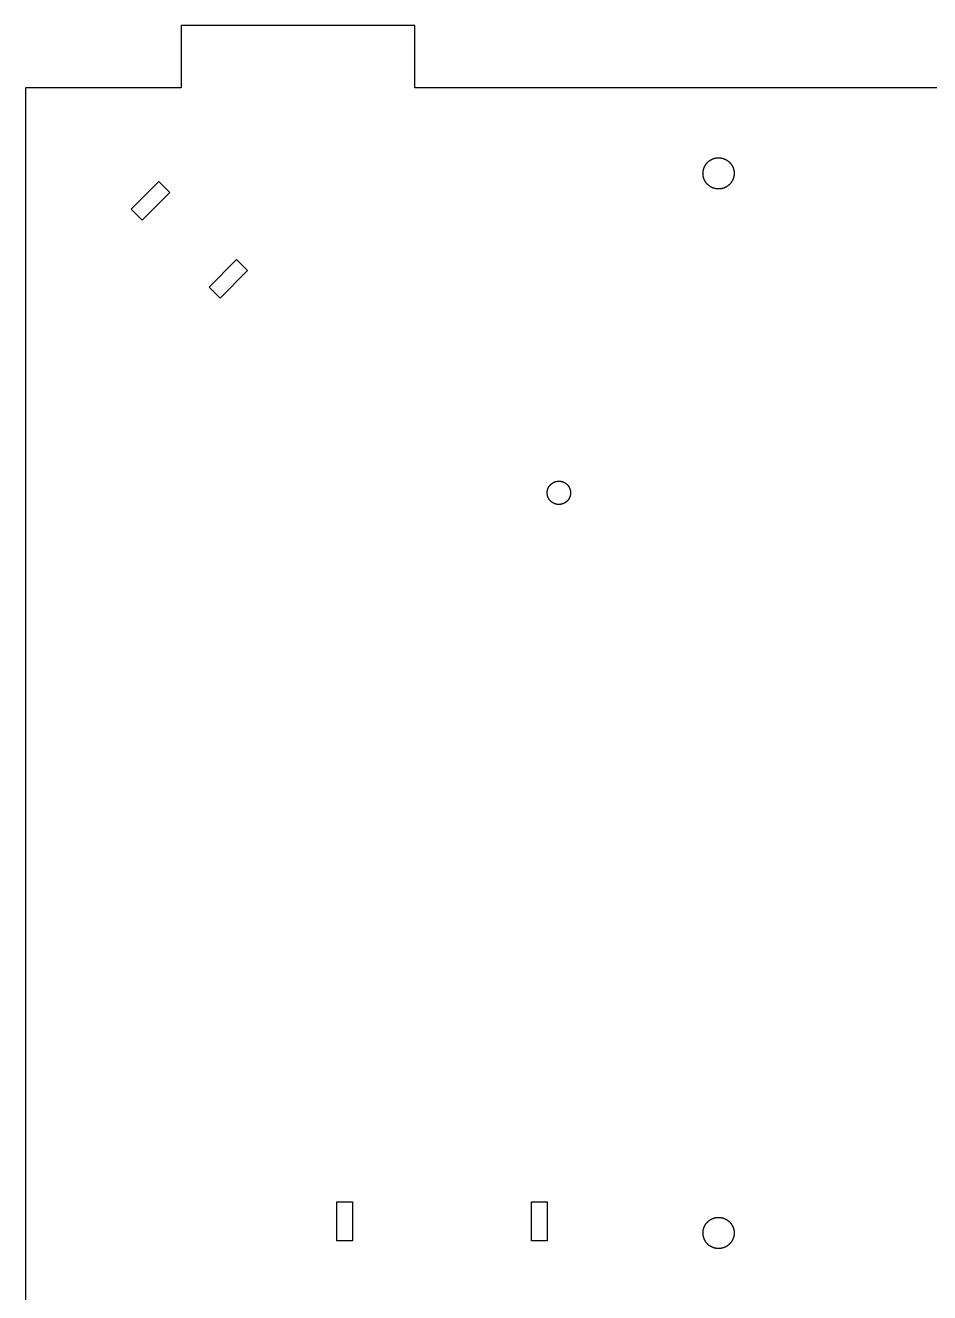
# Model space of a CAD drawing. Header units: metres. Extents: x 0 to 240, y -8 to 326.
# Drawn here: x 0 to 116.1, y 163.3 to 326 of the extents above; entities that cross this region are included whole.
import ezdxf

# ---------------------------------------------------------------- set-up
doc = ezdxf.new("R2010")
doc.units = ezdxf.units.M

msp = doc.modelspace()

# ---------------------------------------------------------------- linework, layer by layer
for p, q in [((50, 326), (20, 326)), ((20, 326), (20, 318)), ((50, 318), (50, 326)), ((20, 318), (0, 318)), ((0, 318), (0, 0)), ((190, 318), (50, 318)), ((87.0437, 307.416), (87.0513, 307.45)), ((87.0513, 307.45), (87.0594, 307.484)), ((87.0594, 307.484), (87.0681, 307.518)), ((87.0681, 307.518), (87.0775, 307.551)), ((87.0775, 307.551), (87.0874, 307.585)), ((87.0874, 307.585), (87.0979, 307.618)), ((87.0979, 307.618), (87.109, 307.651)), ((87.109, 307.651), (87.1206, 307.684)), ((87.1206, 307.684), (87.1328, 307.717)), ((87.1328, 307.717), (87.1456, 307.749)), ((87.1456, 307.749), (87.159, 307.781)), ((87.159, 307.781), (87.1729, 307.813)), ((87.1729, 307.813), (87.1874, 307.845)), ((87.1874, 307.845), (87.2024, 307.877)), ((87.2024, 307.877), (87.218, 307.908)), ((87.218, 307.908), (87.2341, 307.939)), ((87.2341, 307.939), (87.2508, 307.97)), ((87.2508, 307.97), (87.2679, 308)), ((87.2679, 308), (87.2857, 308.03)), ((87.2857, 308.03), (87.3039, 308.06)), ((87.3039, 308.06), (87.3227, 308.089)), ((87.3227, 308.089), (87.3419, 308.118)), ((87.3419, 308.118), (87.3617, 308.147)), ((87.3617, 308.147), (87.382, 308.176)), ((87.382, 308.176), (87.4027, 308.204)), ((87.4027, 308.204), (87.424, 308.231)), ((87.424, 308.231), (87.4457, 308.259)), ((87.4457, 308.259), (87.4679, 308.286)), ((87.4679, 308.286), (87.4906, 308.312)), ((87.4906, 308.312), (87.5137, 308.338)), ((87.5137, 308.338), (87.5373, 308.364)), ((87.5373, 308.364), (87.5613, 308.389)), ((87.5613, 308.389), (87.5858, 308.414)), ((87.5858, 308.414), (87.6107, 308.439)), ((87.6107, 308.439), (87.636, 308.463)), ((87.636, 308.463), (87.6617, 308.486)), ((87.6617, 308.486), (87.6879, 308.509)), ((87.6879, 308.509), (87.7144, 308.532)), ((87.7144, 308.532), (87.7413, 308.554)), ((87.7413, 308.554), (87.7687, 308.576)), ((87.7687, 308.576), (87.7964, 308.597)), ((87.7964, 308.597), (87.8244, 308.618)), ((87.8244, 308.618), (87.8528, 308.638)), ((87.8528, 308.638), (87.8816, 308.658)), ((87.8816, 308.658), (87.9107, 308.677)), ((87.9107, 308.677), (87.9402, 308.696)), ((87.9402, 308.696), (87.9699, 308.714)), ((87.9699, 308.714), (88, 308.732)), ((88, 308.732), (88.0304, 308.749)), ((88.0304, 308.749), (88.0611, 308.766)), ((88.0611, 308.766), (88.092, 308.782)), ((88.092, 308.782), (88.1233, 308.798)), ((88.1233, 308.798), (88.1548, 308.813)), ((88.1548, 308.813), (88.1865, 308.827)), ((88.1865, 308.827), (88.2185, 308.841)), ((88.2185, 308.841), (88.2508, 308.854)), ((88.2508, 308.854), (88.2833, 308.867)), ((88.2833, 308.867), (88.3159, 308.879)), ((88.3159, 308.879), (88.3489, 308.891)), ((88.3489, 308.891), (88.382, 308.902)), ((88.382, 308.902), (88.4153, 308.913)), ((88.4153, 308.913), (88.4487, 308.923)), ((88.4487, 308.923), (88.4824, 308.932)), ((88.4824, 308.932), (88.5162, 308.941)), ((88.5162, 308.941), (88.5501, 308.949)), ((88.5501, 308.949), (88.5842, 308.956)), ((88.5842, 308.956), (88.6184, 308.963)), ((88.6184, 308.963), (88.6527, 308.97)), ((88.6527, 308.97), (88.6871, 308.975)), ((88.6871, 308.975), (88.7216, 308.981)), ((88.7216, 308.981), (88.7563, 308.985)), ((88.7563, 308.985), (88.7909, 308.989)), ((88.7909, 308.989), (88.8257, 308.992)), ((88.8257, 308.992), (88.8605, 308.995)), ((88.8605, 308.995), (88.8953, 308.997)), ((88.8953, 308.997), (88.9302, 308.999)), ((88.9302, 308.999), (88.9651, 309)), ((88.9651, 309), (89, 309)), ((89, 309), (89.0349, 309)), ((89.0349, 309), (89.0698, 308.999)), ((89.0698, 308.999), (89.1047, 308.997)), ((89.1047, 308.997), (89.1395, 308.995)), ((89.1395, 308.995), (89.1743, 308.992)), ((89.1743, 308.992), (89.2091, 308.989)), ((89.2091, 308.989), (89.2437, 308.985)), ((89.2437, 308.985), (89.2783, 308.981)), ((89.2783, 308.981), (89.3129, 308.975)), ((89.3129, 308.975), (89.3473, 308.97)), ((89.3473, 308.97), (89.3816, 308.963)), ((89.3816, 308.963), (89.4158, 308.956)), ((89.4158, 308.956), (89.4499, 308.949)), ((89.4499, 308.949), (89.4838, 308.941)), ((89.4838, 308.941), (89.5176, 308.932)), ((89.5176, 308.932), (89.5513, 308.923)), ((89.5513, 308.923), (89.5847, 308.913)), ((89.5847, 308.913), (89.618, 308.902)), ((89.618, 308.902), (89.6511, 308.891)), ((89.6511, 308.891), (89.684, 308.879)), ((89.684, 308.879), (89.7167, 308.867)), ((89.7167, 308.867), (89.7492, 308.854)), ((89.7492, 308.854), (89.7815, 308.841)), ((89.7815, 308.841), (89.8135, 308.827)), ((89.8135, 308.827), (89.8452, 308.813)), ((89.8452, 308.813), (89.8767, 308.798)), ((89.8767, 308.798), (89.908, 308.782)), ((89.908, 308.782), (89.9389, 308.766)), ((89.9389, 308.766), (89.9696, 308.749)), ((89.9696, 308.749), (90, 308.732)), ((90, 308.732), (90.0301, 308.714)), ((90.0301, 308.714), (90.0598, 308.696)), ((90.0598, 308.696), (90.0893, 308.677)), ((90.0893, 308.677), (90.1184, 308.658)), ((90.1184, 308.658), (90.1472, 308.638)), ((90.1472, 308.638), (90.1756, 308.618)), ((90.1756, 308.618), (90.2036, 308.597)), ((90.2036, 308.597), (90.2313, 308.576)), ((90.2313, 308.576), (90.2586, 308.554)), ((90.2586, 308.554), (90.2856, 308.532)), ((90.2856, 308.532), (90.3121, 308.509)), ((90.3121, 308.509), (90.3383, 308.486)), ((90.3383, 308.486), (90.364, 308.463)), ((90.364, 308.463), (90.3893, 308.439)), ((90.3893, 308.439), (90.4142, 308.414)), ((90.4142, 308.414), (90.4387, 308.389)), ((90.4387, 308.389), (90.4627, 308.364)), ((90.4627, 308.364), (90.4863, 308.338)), ((90.4863, 308.338), (90.5094, 308.312)), ((90.5094, 308.312), (90.5321, 308.286)), ((90.5321, 308.286), (90.5543, 308.259)), ((90.5543, 308.259), (90.576, 308.231)), ((90.576, 308.231), (90.5973, 308.204)), ((90.5973, 308.204), (90.618, 308.176)), ((90.618, 308.176), (90.6383, 308.147)), ((90.6383, 308.147), (90.6581, 308.118)), ((90.6581, 308.118), (90.6773, 308.089)), ((90.6773, 308.089), (90.6961, 308.06)), ((90.6961, 308.06), (90.7143, 308.03)), ((90.7143, 308.03), (90.732, 308)), ((90.732, 308), (90.7492, 307.97)), ((90.7492, 307.97), (90.7659, 307.939)), ((90.7659, 307.939), (90.782, 307.908)), ((90.782, 307.908), (90.7976, 307.877)), ((90.7976, 307.877), (90.8126, 307.845)), ((90.8126, 307.845), (90.8271, 307.813)), ((90.8271, 307.813), (90.841, 307.781)), ((90.841, 307.781), (90.8544, 307.749)), ((90.8544, 307.749), (90.8672, 307.717)), ((90.8672, 307.717), (90.8794, 307.684)), ((90.8794, 307.684), (90.891, 307.651)), ((90.891, 307.651), (90.9021, 307.618)), ((90.9021, 307.618), (90.9126, 307.585)), ((90.9126, 307.585), (90.9225, 307.551)), ((90.9225, 307.551), (90.9319, 307.518)), ((90.9319, 307.518), (90.9406, 307.484)), ((90.9406, 307.484), (90.9487, 307.45)), ((90.9487, 307.45), (90.9563, 307.416)), ((13.5858, 302.414), (17.1213, 305.95)), ((17.1213, 305.95), (18.5355, 304.536)), ((87, 307), (87.0003, 307.035)), ((87.0003, 306.965), (87, 307)), ((87.0003, 307.035), (87.0012, 307.07)), ((87.0012, 306.93), (87.0003, 306.965)), ((87.0012, 307.07), (87.0027, 307.105)), ((87.0027, 306.895), (87.0012, 306.93)), ((87.0027, 307.105), (87.0049, 307.14)), ((87.0049, 306.86), (87.0027, 306.895)), ((87.0049, 307.14), (87.0076, 307.174)), ((87.0076, 306.826), (87.0049, 306.86)), ((87.0076, 307.174), (87.011, 307.209)), ((87.011, 306.791), (87.0076, 306.826)), ((87.011, 307.209), (87.0149, 307.244)), ((87.0149, 306.756), (87.011, 306.791)), ((87.0149, 307.244), (87.0195, 307.278)), ((87.0195, 306.722), (87.0149, 306.756)), ((87.0195, 307.278), (87.0246, 307.313)), ((87.0246, 306.687), (87.0195, 306.722)), ((87.0246, 307.313), (87.0304, 307.347)), ((87.0304, 306.653), (87.0246, 306.687)), ((87.0304, 307.347), (87.0367, 307.382)), ((87.0367, 306.618), (87.0304, 306.653)), ((87.0367, 307.382), (87.0437, 307.416)), ((87.0437, 306.584), (87.0367, 306.618)), ((87.0513, 306.55), (87.0437, 306.584)), ((87.0594, 306.516), (87.0513, 306.55)), ((87.0681, 306.482), (87.0594, 306.516)), ((87.0775, 306.449), (87.0681, 306.482)), ((87.0874, 306.415), (87.0775, 306.449)), ((87.0979, 306.382), (87.0874, 306.415)), ((87.109, 306.349), (87.0979, 306.382)), ((87.1206, 306.316), (87.109, 306.349)), ((87.1328, 306.283), (87.1206, 306.316)), ((87.1456, 306.251), (87.1328, 306.283)), ((87.159, 306.219), (87.1456, 306.251)), ((87.1729, 306.187), (87.159, 306.219)), ((87.1874, 306.155), (87.1729, 306.187)), ((87.2024, 306.123), (87.1874, 306.155)), ((87.218, 306.092), (87.2024, 306.123)), ((87.2341, 306.061), (87.218, 306.092)), ((87.2508, 306.03), (87.2341, 306.061)), ((87.2679, 306), (87.2508, 306.03)), ((87.2857, 305.97), (87.2679, 306)), ((87.3039, 305.94), (87.2857, 305.97)), ((87.3227, 305.911), (87.3039, 305.94)), ((87.3419, 305.882), (87.3227, 305.911)), ((87.3617, 305.853), (87.3419, 305.882)), ((87.382, 305.824), (87.3617, 305.853)), ((87.4027, 305.796), (87.382, 305.824)), ((90.618, 305.824), (90.5973, 305.796)), ((90.6383, 305.853), (90.618, 305.824)), ((90.6581, 305.882), (90.6383, 305.853)), ((90.6773, 305.911), (90.6581, 305.882)), ((90.6961, 305.94), (90.6773, 305.911)), ((90.7143, 305.97), (90.6961, 305.94)), ((90.732, 306), (90.7143, 305.97)), ((90.7492, 306.03), (90.732, 306)), ((90.7659, 306.061), (90.7492, 306.03)), ((90.782, 306.092), (90.7659, 306.061)), ((90.7976, 306.123), (90.782, 306.092)), ((90.8126, 306.155), (90.7976, 306.123)), ((90.8271, 306.187), (90.8126, 306.155)), ((90.841, 306.219), (90.8271, 306.187)), ((90.8544, 306.251), (90.841, 306.219)), ((90.8672, 306.283), (90.8544, 306.251)), ((90.8794, 306.316), (90.8672, 306.283)), ((90.891, 306.349), (90.8794, 306.316)), ((90.9021, 306.382), (90.891, 306.349)), ((90.9126, 306.415), (90.9021, 306.382)), ((90.9225, 306.449), (90.9126, 306.415)), ((90.9319, 306.482), (90.9225, 306.449)), ((90.9406, 306.516), (90.9319, 306.482)), ((90.9487, 306.55), (90.9406, 306.516)), ((90.9563, 306.584), (90.9487, 306.55)), ((90.9563, 307.416), (90.9633, 307.382)), ((90.9633, 306.618), (90.9563, 306.584)), ((90.9633, 307.382), (90.9696, 307.347)), ((90.9696, 306.653), (90.9633, 306.618)), ((90.9696, 307.347), (90.9754, 307.313)), ((90.9754, 306.687), (90.9696, 306.653)), ((90.9754, 307.313), (90.9805, 307.278)), ((90.9805, 306.722), (90.9754, 306.687)), ((90.9805, 307.278), (90.9851, 307.244)), ((90.9851, 306.756), (90.9805, 306.722)), ((90.9851, 307.244), (90.989, 307.209)), ((90.989, 306.791), (90.9851, 306.756)), ((90.989, 307.209), (90.9924, 307.174)), ((90.9924, 306.826), (90.989, 306.791)), ((90.9924, 307.174), (90.9951, 307.14)), ((90.9951, 306.86), (90.9924, 306.826)), ((90.9951, 307.14), (90.9973, 307.105)), ((90.9973, 306.895), (90.9951, 306.86)), ((90.9973, 307.105), (90.9988, 307.07)), ((90.9988, 306.93), (90.9973, 306.895)), ((90.9988, 307.07), (90.9997, 307.035)), ((90.9997, 306.965), (90.9988, 306.93)), ((90.9997, 307.035), (91, 307)), ((91, 307), (90.9997, 306.965)), ((18.5355, 304.536), (15, 301)), ((87.424, 305.769), (87.4027, 305.796)), ((87.4457, 305.741), (87.424, 305.769)), ((87.4679, 305.714), (87.4457, 305.741)), ((87.4906, 305.688), (87.4679, 305.714)), ((87.5137, 305.662), (87.4906, 305.688)), ((87.5373, 305.636), (87.5137, 305.662)), ((87.5613, 305.611), (87.5373, 305.636)), ((87.5858, 305.586), (87.5613, 305.611)), ((87.6107, 305.561), (87.5858, 305.586)), ((87.636, 305.537), (87.6107, 305.561)), ((87.6617, 305.514), (87.636, 305.537)), ((87.6879, 305.491), (87.6617, 305.514)), ((87.7144, 305.468), (87.6879, 305.491)), ((87.7413, 305.446), (87.7144, 305.468)), ((87.7687, 305.424), (87.7413, 305.446)), ((87.7964, 305.403), (87.7687, 305.424)), ((87.8244, 305.382), (87.7964, 305.403)), ((87.8528, 305.362), (87.8244, 305.382)), ((87.8816, 305.342), (87.8528, 305.362)), ((87.9107, 305.323), (87.8816, 305.342)), ((87.9402, 305.304), (87.9107, 305.323)), ((87.9699, 305.286), (87.9402, 305.304)), ((88, 305.268), (87.9699, 305.286)), ((88.0304, 305.251), (88, 305.268)), ((88.0611, 305.234), (88.0304, 305.251)), ((88.092, 305.218), (88.0611, 305.234)), ((88.1233, 305.202), (88.092, 305.218)), ((88.1548, 305.187), (88.1233, 305.202)), ((88.1865, 305.173), (88.1548, 305.187)), ((88.2185, 305.159), (88.1865, 305.173)), ((88.2508, 305.146), (88.2185, 305.159)), ((88.2833, 305.133), (88.2508, 305.146)), ((88.3159, 305.121), (88.2833, 305.133)), ((88.3489, 305.109), (88.3159, 305.121)), ((88.382, 305.098), (88.3489, 305.109)), ((88.4153, 305.087), (88.382, 305.098)), ((88.4487, 305.077), (88.4153, 305.087)), ((88.4824, 305.068), (88.4487, 305.077)), ((88.5162, 305.059), (88.4824, 305.068)), ((88.5501, 305.051), (88.5162, 305.059)), ((88.5842, 305.044), (88.5501, 305.051)), ((88.6184, 305.037), (88.5842, 305.044)), ((88.6527, 305.03), (88.6184, 305.037)), ((88.6871, 305.025), (88.6527, 305.03)), ((88.7216, 305.019), (88.6871, 305.025)), ((88.7563, 305.015), (88.7216, 305.019)), ((88.7909, 305.011), (88.7563, 305.015)), ((88.8257, 305.008), (88.7909, 305.011)), ((88.8605, 305.005), (88.8257, 305.008)), ((88.8953, 305.003), (88.8605, 305.005)), ((88.9302, 305.001), (88.8953, 305.003)), ((88.9651, 305), (88.9302, 305.001)), ((89, 305), (88.9651, 305)), ((89.0349, 305), (89, 305)), ((89.0698, 305.001), (89.0349, 305)), ((89.1047, 305.003), (89.0698, 305.001)), ((89.1395, 305.005), (89.1047, 305.003)), ((89.1743, 305.008), (89.1395, 305.005)), ((89.2091, 305.011), (89.1743, 305.008)), ((89.2437, 305.015), (89.2091, 305.011)), ((89.2783, 305.019), (89.2437, 305.015)), ((89.3129, 305.025), (89.2783, 305.019)), ((89.3473, 305.03), (89.3129, 305.025)), ((89.3816, 305.037), (89.3473, 305.03)), ((89.4158, 305.044), (89.3816, 305.037)), ((89.4499, 305.051), (89.4158, 305.044)), ((89.4838, 305.059), (89.4499, 305.051)), ((89.5176, 305.068), (89.4838, 305.059)), ((89.5513, 305.077), (89.5176, 305.068)), ((89.5847, 305.087), (89.5513, 305.077)), ((89.618, 305.098), (89.5847, 305.087)), ((89.6511, 305.109), (89.618, 305.098)), ((89.684, 305.121), (89.6511, 305.109)), ((89.7167, 305.133), (89.684, 305.121)), ((89.7492, 305.146), (89.7167, 305.133)), ((89.7815, 305.159), (89.7492, 305.146)), ((89.8135, 305.173), (89.7815, 305.159)), ((89.8452, 305.187), (89.8135, 305.173)), ((89.8767, 305.202), (89.8452, 305.187)), ((89.908, 305.218), (89.8767, 305.202)), ((89.9389, 305.234), (89.908, 305.218)), ((89.9696, 305.251), (89.9389, 305.234)), ((90, 305.268), (89.9696, 305.251)), ((90.0301, 305.286), (90, 305.268)), ((90.0598, 305.304), (90.0301, 305.286)), ((90.0893, 305.323), (90.0598, 305.304)), ((90.1184, 305.342), (90.0893, 305.323)), ((90.1472, 305.362), (90.1184, 305.342)), ((90.1756, 305.382), (90.1472, 305.362)), ((90.2036, 305.403), (90.1756, 305.382)), ((90.2313, 305.424), (90.2036, 305.403)), ((90.2586, 305.446), (90.2313, 305.424)), ((90.2856, 305.468), (90.2586, 305.446)), ((90.3121, 305.491), (90.2856, 305.468)), ((90.3383, 305.514), (90.3121, 305.491)), ((90.364, 305.537), (90.3383, 305.514)), ((90.3893, 305.561), (90.364, 305.537)), ((90.4142, 305.586), (90.3893, 305.561)), ((90.4387, 305.611), (90.4142, 305.586)), ((90.4627, 305.636), (90.4387, 305.611)), ((90.4863, 305.662), (90.4627, 305.636)), ((90.5094, 305.688), (90.4863, 305.662)), ((90.5321, 305.714), (90.5094, 305.688)), ((90.5543, 305.741), (90.5321, 305.714)), ((90.576, 305.769), (90.5543, 305.741)), ((90.5973, 305.796), (90.576, 305.769)), ((15, 301), (13.5858, 302.414)), ((23.5858, 292.414), (27.1213, 295.95)), ((28.5355, 294.536), (25, 291)), ((27.1213, 295.95), (28.5355, 294.536)), ((25, 291), (23.5858, 292.414)), ((67.201, 266.75), (67.2142, 266.773)), ((67.2142, 266.773), (67.2279, 266.795)), ((67.2279, 266.795), (67.242, 266.817)), ((67.242, 266.817), (67.2564, 266.839)), ((67.2564, 266.839), (67.2713, 266.86)), ((67.2713, 266.86), (67.2865, 266.882)), ((67.2865, 266.882), (67.302, 266.903)), ((67.302, 266.903), (67.318, 266.923)), ((67.318, 266.923), (67.3343, 266.944)), ((67.3343, 266.944), (67.3509, 266.964)), ((67.3509, 266.964), (67.3679, 266.984)), ((67.3679, 266.984), (67.3853, 267.004)), ((67.3853, 267.004), (67.403, 267.023)), ((67.403, 267.023), (67.421, 267.042)), ((67.421, 267.042), (67.4393, 267.061)), ((67.4393, 267.061), (67.458, 267.079)), ((67.458, 267.079), (67.477, 267.097)), ((67.477, 267.097), (67.4963, 267.115)), ((67.4963, 267.115), (67.5159, 267.132)), ((67.5159, 267.132), (67.5358, 267.149)), ((67.5358, 267.149), (67.556, 267.166)), ((67.556, 267.166), (67.5765, 267.182)), ((67.5765, 267.182), (67.5973, 267.198)), ((67.5973, 267.198), (67.6183, 267.214)), ((67.6183, 267.214), (67.6396, 267.229)), ((67.6396, 267.229), (67.6612, 267.244)), ((67.6612, 267.244), (67.683, 267.258)), ((67.683, 267.258), (67.7051, 267.272)), ((67.7051, 267.272), (67.7274, 267.286)), ((67.7274, 267.286), (67.75, 267.299)), ((67.75, 267.299), (67.7728, 267.312)), ((67.7728, 267.312), (67.7958, 267.324)), ((67.7958, 267.324), (67.819, 267.337)), ((67.819, 267.337), (67.8424, 267.348)), ((67.8424, 267.348), (67.8661, 267.359)), ((67.8661, 267.359), (67.8899, 267.37)), ((67.8899, 267.37), (67.9139, 267.381)), ((67.9139, 267.381), (67.9381, 267.391)), ((67.9381, 267.391), (67.9624, 267.4)), ((67.9624, 267.4), (67.987, 267.41)), ((67.987, 267.41), (68.0116, 267.418)), ((68.0116, 267.418), (68.0365, 267.427)), ((68.0365, 267.427), (68.0614, 267.434)), ((68.0614, 267.434), (68.0865, 267.442)), ((68.0865, 267.442), (68.1118, 267.449)), ((68.1118, 267.449), (68.1371, 267.455)), ((68.1371, 267.455), (68.1626, 267.462)), ((68.1626, 267.462), (68.1881, 267.467)), ((68.1881, 267.467), (68.2138, 267.472)), ((68.2138, 267.472), (68.2395, 267.477)), ((68.2395, 267.477), (68.2654, 267.482)), ((68.2654, 267.482), (68.2912, 267.485)), ((68.2912, 267.485), (68.3172, 267.489)), ((68.3172, 267.489), (68.3432, 267.492)), ((68.3432, 267.492), (68.3693, 267.494)), ((68.3693, 267.494), (68.3954, 267.496)), ((68.3954, 267.496), (68.4215, 267.498)), ((68.4215, 267.498), (68.4476, 267.499)), ((68.4476, 267.499), (68.4738, 267.5)), ((68.4738, 267.5), (68.5, 267.5)), ((68.5, 267.5), (68.5262, 267.5)), ((68.5262, 267.5), (68.5524, 267.499)), ((68.5524, 267.499), (68.5785, 267.498)), ((68.5785, 267.498), (68.6046, 267.496)), ((68.6046, 267.496), (68.6307, 267.494)), ((68.6307, 267.494), (68.6568, 267.492)), ((68.6568, 267.492), (68.6828, 267.489)), ((68.6828, 267.489), (68.7088, 267.485)), ((68.7088, 267.485), (68.7346, 267.482)), ((68.7346, 267.482), (68.7605, 267.477)), ((68.7605, 267.477), (68.7862, 267.472)), ((68.7862, 267.472), (68.8119, 267.467)), ((68.8119, 267.467), (68.8374, 267.462)), ((68.8374, 267.462), (68.8629, 267.455)), ((68.8629, 267.455), (68.8882, 267.449)), ((68.8882, 267.449), (68.9135, 267.442)), ((68.9135, 267.442), (68.9386, 267.434)), ((68.9386, 267.434), (68.9635, 267.427)), ((68.9635, 267.427), (68.9883, 267.418)), ((68.9883, 267.418), (69.013, 267.41)), ((69.013, 267.41), (69.0376, 267.4)), ((69.0376, 267.4), (69.0619, 267.391)), ((69.0619, 267.391), (69.0861, 267.381)), ((69.0861, 267.381), (69.1101, 267.37)), ((69.1101, 267.37), (69.1339, 267.359)), ((69.1339, 267.359), (69.1575, 267.348)), ((69.1575, 267.348), (69.181, 267.337)), ((69.181, 267.337), (69.2042, 267.324)), ((69.2042, 267.324), (69.2272, 267.312)), ((69.2272, 267.312), (69.25, 267.299)), ((69.25, 267.299), (69.2726, 267.286)), ((69.2726, 267.286), (69.2949, 267.272)), ((69.2949, 267.272), (69.317, 267.258)), ((69.317, 267.258), (69.3388, 267.244)), ((69.3388, 267.244), (69.3604, 267.229)), ((69.3604, 267.229), (69.3817, 267.214)), ((69.3817, 267.214), (69.4027, 267.198)), ((69.4027, 267.198), (69.4235, 267.182)), ((69.4235, 267.182), (69.444, 267.166)), ((69.444, 267.166), (69.4642, 267.149)), ((69.4642, 267.149), (69.4841, 267.132)), ((69.4841, 267.132), (69.5037, 267.115)), ((69.5037, 267.115), (69.523, 267.097)), ((69.523, 267.097), (69.542, 267.079)), ((69.542, 267.079), (69.5607, 267.061)), ((69.5607, 267.061), (69.579, 267.042)), ((69.579, 267.042), (69.597, 267.023)), ((69.597, 267.023), (69.6147, 267.004)), ((69.6147, 267.004), (69.6321, 266.984)), ((69.6321, 266.984), (69.6491, 266.964)), ((69.6491, 266.964), (69.6657, 266.944)), ((69.6657, 266.944), (69.682, 266.923)), ((69.682, 266.923), (69.698, 266.903)), ((69.698, 266.903), (69.7135, 266.882)), ((69.7135, 266.882), (69.7287, 266.86)), ((69.7287, 266.86), (69.7435, 266.839)), ((69.7435, 266.839), (69.758, 266.817)), ((69.758, 266.817), (69.7721, 266.795)), ((69.7721, 266.795), (69.7858, 266.773)), ((69.7858, 266.773), (69.799, 266.75)), ((67, 266), (67.0002, 266.026)), ((67.0002, 265.974), (67, 266)), ((67.0002, 266.026), (67.0009, 266.052)), ((67.0009, 265.948), (67.0002, 265.974)), ((67.0009, 266.052), (67.002, 266.078)), ((67.002, 265.922), (67.0009, 265.948)), ((67.002, 266.078), (67.0036, 266.105)), ((67.0036, 265.895), (67.002, 265.922)), ((67.0036, 266.105), (67.0057, 266.131)), ((67.0057, 265.869), (67.0036, 265.895)), ((67.0057, 266.131), (67.0082, 266.157)), ((67.0082, 265.843), (67.0057, 265.869)), ((67.0082, 266.157), (67.0112, 266.183)), ((67.0112, 265.817), (67.0082, 265.843)), ((67.0112, 266.183), (67.0146, 266.209)), ((67.0146, 265.791), (67.0112, 265.817)), ((67.0146, 266.209), (67.0185, 266.235)), ((67.0185, 265.765), (67.0146, 265.791)), ((67.0185, 266.235), (67.0228, 266.26)), ((67.0228, 265.74), (67.0185, 265.765)), ((67.0228, 266.26), (67.0276, 266.286)), ((67.0276, 265.714), (67.0228, 265.74)), ((67.0276, 266.286), (67.0328, 266.312)), ((67.0328, 265.688), (67.0276, 265.714)), ((67.0328, 266.312), (67.0384, 266.337)), ((67.0384, 265.663), (67.0328, 265.688)), ((67.0384, 266.337), (67.0446, 266.363)), ((67.0446, 265.637), (67.0384, 265.663)), ((67.0446, 266.363), (67.0511, 266.388)), ((67.0511, 265.612), (67.0446, 265.637)), ((67.0511, 266.388), (67.0581, 266.413)), ((67.0581, 265.587), (67.0511, 265.612)), ((67.0581, 266.413), (67.0655, 266.439)), ((67.0655, 265.561), (67.0581, 265.587)), ((67.0655, 266.439), (67.0734, 266.464)), ((67.0734, 265.536), (67.0655, 265.561)), ((67.0734, 266.464), (67.0817, 266.488)), ((67.0817, 265.512), (67.0734, 265.536)), ((67.0817, 266.488), (67.0905, 266.513)), ((67.0905, 265.487), (67.0817, 265.512)), ((67.0905, 266.513), (67.0996, 266.538)), ((67.0996, 265.462), (67.0905, 265.487)), ((67.0996, 266.538), (67.1092, 266.562)), ((67.1092, 265.438), (67.0996, 265.462)), ((67.1092, 266.562), (67.1192, 266.586)), ((67.1192, 265.414), (67.1092, 265.438)), ((67.1192, 266.586), (67.1297, 266.61)), ((67.1297, 265.39), (67.1192, 265.414)), ((67.1297, 266.61), (67.1405, 266.634)), ((67.1405, 265.366), (67.1297, 265.39)), ((67.1405, 266.634), (67.1518, 266.658)), ((67.1518, 265.342), (67.1405, 265.366)), ((67.1518, 266.658), (67.1635, 266.681)), ((67.1635, 265.319), (67.1518, 265.342)), ((67.1635, 266.681), (67.1756, 266.704)), ((67.1756, 265.296), (67.1635, 265.319)), ((67.1756, 266.704), (67.1881, 266.727)), ((67.1881, 265.273), (67.1756, 265.296)), ((67.1881, 266.727), (67.201, 266.75)), ((67.201, 265.25), (67.1881, 265.273)), ((67.2142, 265.227), (67.201, 265.25)), ((67.2279, 265.205), (67.2142, 265.227)), ((67.242, 265.183), (67.2279, 265.205)), ((67.2564, 265.161), (67.242, 265.183)), ((67.2713, 265.14), (67.2564, 265.161)), ((67.2865, 265.118), (67.2713, 265.14)), ((69.7287, 265.14), (69.7135, 265.118)), ((69.7435, 265.161), (69.7287, 265.14)), ((69.758, 265.183), (69.7435, 265.161)), ((69.7721, 265.205), (69.758, 265.183)), ((69.7858, 265.227), (69.7721, 265.205)), ((69.799, 265.25), (69.7858, 265.227)), ((69.799, 266.75), (69.8119, 266.727)), ((69.8119, 265.273), (69.799, 265.25)), ((69.8119, 266.727), (69.8244, 266.704)), ((69.8244, 265.296), (69.8119, 265.273)), ((69.8244, 266.704), (69.8365, 266.681)), ((69.8365, 265.319), (69.8244, 265.296)), ((69.8365, 266.681), (69.8482, 266.658)), ((69.8482, 265.342), (69.8365, 265.319)), ((69.8482, 266.658), (69.8595, 266.634)), ((69.8595, 265.366), (69.8482, 265.342)), ((69.8595, 266.634), (69.8703, 266.61)), ((69.8703, 265.39), (69.8595, 265.366)), ((69.8703, 266.61), (69.8808, 266.586)), ((69.8808, 265.414), (69.8703, 265.39)), ((69.8808, 266.586), (69.8908, 266.562)), ((69.8908, 265.438), (69.8808, 265.414)), ((69.8908, 266.562), (69.9004, 266.538)), ((69.9004, 265.462), (69.8908, 265.438)), ((69.9004, 266.538), (69.9095, 266.513)), ((69.9095, 265.487), (69.9004, 265.462)), ((69.9095, 266.513), (69.9183, 266.488)), ((69.9183, 265.512), (69.9095, 265.487)), ((69.9183, 266.488), (69.9266, 266.464)), ((69.9266, 265.536), (69.9183, 265.512)), ((69.9266, 266.464), (69.9344, 266.439)), ((69.9344, 265.561), (69.9266, 265.536)), ((69.9344, 266.439), (69.9419, 266.413)), ((69.9419, 265.587), (69.9344, 265.561)), ((69.9419, 266.413), (69.9489, 266.388)), ((69.9489, 265.612), (69.9419, 265.587)), ((69.9489, 266.388), (69.9554, 266.363)), ((69.9554, 265.637), (69.9489, 265.612)), ((69.9554, 266.363), (69.9615, 266.337)), ((69.9615, 265.663), (69.9554, 265.637)), ((69.9615, 266.337), (69.9672, 266.312)), ((69.9672, 265.688), (69.9615, 265.663)), ((69.9672, 266.312), (69.9724, 266.286)), ((69.9724, 265.714), (69.9672, 265.688)), ((69.9724, 266.286), (69.9772, 266.26)), ((69.9772, 265.74), (69.9724, 265.714)), ((69.9772, 266.26), (69.9815, 266.235)), ((69.9815, 265.765), (69.9772, 265.74)), ((69.9815, 266.235), (69.9854, 266.209)), ((69.9854, 265.791), (69.9815, 265.765)), ((69.9854, 266.209), (69.9888, 266.183)), ((69.9888, 265.817), (69.9854, 265.791)), ((69.9888, 266.183), (69.9918, 266.157)), ((69.9918, 265.843), (69.9888, 265.817)), ((69.9918, 266.157), (69.9943, 266.131)), ((69.9943, 265.869), (69.9918, 265.843)), ((69.9943, 266.131), (69.9963, 266.105)), ((69.9963, 265.895), (69.9943, 265.869)), ((69.9963, 266.105), (69.9979, 266.078)), ((69.9979, 265.922), (69.9963, 265.895)), ((69.9979, 266.078), (69.9991, 266.052)), ((69.9991, 265.948), (69.9979, 265.922)), ((69.9991, 266.052), (69.9998, 266.026)), ((69.9998, 265.974), (69.9991, 265.948)), ((69.9998, 266.026), (70, 266)), ((70, 266), (69.9998, 265.974)), ((67.302, 265.097), (67.2865, 265.118)), ((67.318, 265.077), (67.302, 265.097)), ((67.3343, 265.056), (67.318, 265.077)), ((67.3509, 265.036), (67.3343, 265.056)), ((67.3679, 265.016), (67.3509, 265.036)), ((67.3853, 264.996), (67.3679, 265.016)), ((67.403, 264.977), (67.3853, 264.996)), ((67.421, 264.958), (67.403, 264.977)), ((67.4393, 264.939), (67.421, 264.958)), ((67.458, 264.921), (67.4393, 264.939)), ((67.477, 264.903), (67.458, 264.921)), ((67.4963, 264.885), (67.477, 264.903)), ((67.5159, 264.868), (67.4963, 264.885)), ((67.5358, 264.851), (67.5159, 264.868)), ((67.556, 264.834), (67.5358, 264.851)), ((67.5765, 264.818), (67.556, 264.834)), ((67.5973, 264.802), (67.5765, 264.818)), ((67.6183, 264.786), (67.5973, 264.802)), ((67.6396, 264.771), (67.6183, 264.786)), ((67.6612, 264.756), (67.6396, 264.771)), ((67.683, 264.742), (67.6612, 264.756)), ((67.7051, 264.728), (67.683, 264.742)), ((67.7274, 264.714), (67.7051, 264.728)), ((67.75, 264.701), (67.7274, 264.714)), ((67.7728, 264.688), (67.75, 264.701)), ((67.7958, 264.676), (67.7728, 264.688)), ((67.819, 264.663), (67.7958, 264.676)), ((67.8424, 264.652), (67.819, 264.663)), ((67.8661, 264.641), (67.8424, 264.652)), ((67.8899, 264.63), (67.8661, 264.641)), ((67.9139, 264.619), (67.8899, 264.63)), ((67.9381, 264.609), (67.9139, 264.619)), ((67.9624, 264.6), (67.9381, 264.609)), ((67.987, 264.59), (67.9624, 264.6)), ((68.0116, 264.582), (67.987, 264.59)), ((68.0365, 264.573), (68.0116, 264.582)), ((68.0614, 264.566), (68.0365, 264.573)), ((68.0865, 264.558), (68.0614, 264.566)), ((68.1118, 264.551), (68.0865, 264.558)), ((68.1371, 264.545), (68.1118, 264.551)), ((68.1626, 264.538), (68.1371, 264.545)), ((68.1881, 264.533), (68.1626, 264.538)), ((68.2138, 264.528), (68.1881, 264.533)), ((68.2395, 264.523), (68.2138, 264.528)), ((68.2654, 264.518), (68.2395, 264.523)), ((68.2912, 264.515), (68.2654, 264.518)), ((68.3172, 264.511), (68.2912, 264.515)), ((68.3432, 264.508), (68.3172, 264.511)), ((68.3693, 264.506), (68.3432, 264.508)), ((68.3954, 264.504), (68.3693, 264.506)), ((68.4215, 264.502), (68.3954, 264.504)), ((68.4476, 264.501), (68.4215, 264.502)), ((68.4738, 264.5), (68.4476, 264.501)), ((68.5, 264.5), (68.4738, 264.5)), ((68.5262, 264.5), (68.5, 264.5)), ((68.5524, 264.501), (68.5262, 264.5)), ((68.5785, 264.502), (68.5524, 264.501)), ((68.6046, 264.504), (68.5785, 264.502)), ((68.6307, 264.506), (68.6046, 264.504)), ((68.6568, 264.508), (68.6307, 264.506)), ((68.6828, 264.511), (68.6568, 264.508)), ((68.7088, 264.515), (68.6828, 264.511)), ((68.7346, 264.518), (68.7088, 264.515)), ((68.7605, 264.523), (68.7346, 264.518)), ((68.7862, 264.528), (68.7605, 264.523)), ((68.8119, 264.533), (68.7862, 264.528)), ((68.8374, 264.538), (68.8119, 264.533)), ((68.8629, 264.545), (68.8374, 264.538)), ((68.8882, 264.551), (68.8629, 264.545)), ((68.9135, 264.558), (68.8882, 264.551)), ((68.9386, 264.566), (68.9135, 264.558)), ((68.9635, 264.573), (68.9386, 264.566)), ((68.9883, 264.582), (68.9635, 264.573)), ((69.013, 264.59), (68.9883, 264.582)), ((69.0376, 264.6), (69.013, 264.59)), ((69.0619, 264.609), (69.0376, 264.6)), ((69.0861, 264.619), (69.0619, 264.609)), ((69.1101, 264.63), (69.0861, 264.619)), ((69.1339, 264.641), (69.1101, 264.63)), ((69.1575, 264.652), (69.1339, 264.641)), ((69.181, 264.663), (69.1575, 264.652)), ((69.2042, 264.676), (69.181, 264.663)), ((69.2272, 264.688), (69.2042, 264.676)), ((69.25, 264.701), (69.2272, 264.688)), ((69.2726, 264.714), (69.25, 264.701)), ((69.2949, 264.728), (69.2726, 264.714)), ((69.317, 264.742), (69.2949, 264.728)), ((69.3388, 264.756), (69.317, 264.742)), ((69.3604, 264.771), (69.3388, 264.756)), ((69.3817, 264.786), (69.3604, 264.771)), ((69.4027, 264.802), (69.3817, 264.786)), ((69.4235, 264.818), (69.4027, 264.802)), ((69.444, 264.834), (69.4235, 264.818)), ((69.4642, 264.851), (69.444, 264.834)), ((69.4841, 264.868), (69.4642, 264.851)), ((69.5037, 264.885), (69.4841, 264.868)), ((69.523, 264.903), (69.5037, 264.885)), ((69.542, 264.921), (69.523, 264.903)), ((69.5607, 264.939), (69.542, 264.921)), ((69.579, 264.958), (69.5607, 264.939)), ((69.597, 264.977), (69.579, 264.958)), ((69.6147, 264.996), (69.597, 264.977)), ((69.6321, 265.016), (69.6147, 264.996)), ((69.6491, 265.036), (69.6321, 265.016)), ((69.6657, 265.056), (69.6491, 265.036)), ((69.682, 265.077), (69.6657, 265.056)), ((69.698, 265.097), (69.682, 265.077)), ((69.7135, 265.118), (69.698, 265.097)), ((40, 170), (40, 175)), ((40, 175), (42, 175)), ((42, 175), (42, 170)), ((65, 170), (65, 175)), ((65, 175), (67, 175)), ((67, 175), (67, 170)), ((87.5858, 172.414), (87.6107, 172.439)), ((87.6107, 172.439), (87.636, 172.463)), ((87.636, 172.463), (87.6617, 172.486)), ((87.6617, 172.486), (87.6879, 172.509)), ((87.6879, 172.509), (87.7144, 172.532)), ((87.7144, 172.532), (87.7413, 172.554)), ((87.7413, 172.554), (87.7687, 172.576)), ((87.7687, 172.576), (87.7964, 172.597)), ((87.7964, 172.597), (87.8244, 172.618)), ((87.8244, 172.618), (87.8528, 172.638)), ((87.8528, 172.638), (87.8816, 172.658)), ((87.8816, 172.658), (87.9107, 172.677)), ((87.9107, 172.677), (87.9402, 172.696)), ((87.9402, 172.696), (87.9699, 172.714)), ((87.9699, 172.714), (88, 172.732)), ((88, 172.732), (88.0304, 172.749)), ((88.0304, 172.749), (88.0611, 172.766)), ((88.0611, 172.766), (88.092, 172.782)), ((88.092, 172.782), (88.1233, 172.798)), ((88.1233, 172.798), (88.1548, 172.813)), ((88.1548, 172.813), (88.1865, 172.827)), ((88.1865, 172.827), (88.2185, 172.841)), ((88.2185, 172.841), (88.2508, 172.854)), ((88.2508, 172.854), (88.2833, 172.867)), ((88.2833, 172.867), (88.3159, 172.879)), ((88.3159, 172.879), (88.3489, 172.891)), ((88.3489, 172.891), (88.382, 172.902)), ((88.382, 172.902), (88.4153, 172.913)), ((88.4153, 172.913), (88.4487, 172.923)), ((88.4487, 172.923), (88.4824, 172.932)), ((88.4824, 172.932), (88.5162, 172.941)), ((88.5162, 172.941), (88.5501, 172.949)), ((88.5501, 172.949), (88.5842, 172.956)), ((88.5842, 172.956), (88.6184, 172.963)), ((88.6184, 172.963), (88.6527, 172.97)), ((88.6527, 172.97), (88.6871, 172.975)), ((88.6871, 172.975), (88.7216, 172.981)), ((88.7216, 172.981), (88.7563, 172.985)), ((88.7563, 172.985), (88.7909, 172.989)), ((88.7909, 172.989), (88.8257, 172.992)), ((88.8257, 172.992), (88.8605, 172.995)), ((88.8605, 172.995), (88.8953, 172.997)), ((88.8953, 172.997), (88.9302, 172.999)), ((88.9302, 172.999), (88.9651, 173)), ((88.9651, 173), (89, 173)), ((89, 173), (89.0349, 173)), ((89.0349, 173), (89.0698, 172.999)), ((89.0698, 172.999), (89.1047, 172.997)), ((89.1047, 172.997), (89.1395, 172.995)), ((89.1395, 172.995), (89.1743, 172.992)), ((89.1743, 172.992), (89.2091, 172.989)), ((89.2091, 172.989), (89.2437, 172.985)), ((89.2437, 172.985), (89.2783, 172.981)), ((89.2783, 172.981), (89.3129, 172.975)), ((89.3129, 172.975), (89.3473, 172.97)), ((89.3473, 172.97), (89.3816, 172.963)), ((89.3816, 172.963), (89.4158, 172.956)), ((89.4158, 172.956), (89.4499, 172.949)), ((89.4499, 172.949), (89.4838, 172.941)), ((89.4838, 172.941), (89.5176, 172.932)), ((89.5176, 172.932), (89.5513, 172.923)), ((89.5513, 172.923), (89.5847, 172.913)), ((89.5847, 172.913), (89.618, 172.902)), ((89.618, 172.902), (89.6511, 172.891)), ((89.6511, 172.891), (89.684, 172.879)), ((89.684, 172.879), (89.7167, 172.867)), ((89.7167, 172.867), (89.7492, 172.854)), ((89.7492, 172.854), (89.7815, 172.841)), ((89.7815, 172.841), (89.8135, 172.827)), ((89.8135, 172.827), (89.8452, 172.813)), ((89.8452, 172.813), (89.8767, 172.798)), ((89.8767, 172.798), (89.908, 172.782)), ((89.908, 172.782), (89.9389, 172.766)), ((89.9389, 172.766), (89.9696, 172.749)), ((89.9696, 172.749), (90, 172.732)), ((90, 172.732), (90.0301, 172.714)), ((90.0301, 172.714), (90.0598, 172.696)), ((90.0598, 172.696), (90.0893, 172.677)), ((90.0893, 172.677), (90.1184, 172.658)), ((90.1184, 172.658), (90.1472, 172.638)), ((90.1472, 172.638), (90.1756, 172.618)), ((90.1756, 172.618), (90.2036, 172.597)), ((90.2036, 172.597), (90.2313, 172.576)), ((90.2313, 172.576), (90.2586, 172.554)), ((90.2586, 172.554), (90.2856, 172.532)), ((90.2856, 172.532), (90.3121, 172.509)), ((90.3121, 172.509), (90.3383, 172.486)), ((90.3383, 172.486), (90.364, 172.463)), ((90.364, 172.463), (90.3893, 172.439)), ((90.3893, 172.439), (90.4142, 172.414)), ((87, 171), (87.0003, 171.035)), ((87.0003, 170.965), (87, 171)), ((87.0003, 171.035), (87.0012, 171.07)), ((87.0012, 170.93), (87.0003, 170.965)), ((87.0012, 171.07), (87.0027, 171.105)), ((87.0027, 170.895), (87.0012, 170.93)), ((87.0027, 171.105), (87.0049, 171.14)), ((87.0049, 170.86), (87.0027, 170.895)), ((87.0049, 171.14), (87.0076, 171.174)), ((87.0076, 170.826), (87.0049, 170.86)), ((87.0076, 171.174), (87.011, 171.209)), ((87.011, 170.791), (87.0076, 170.826)), ((87.011, 171.209), (87.0149, 171.244)), ((87.0149, 171.244), (87.0195, 171.278)), ((87.0195, 171.278), (87.0246, 171.313)), ((87.0246, 171.313), (87.0304, 171.347)), ((87.0304, 171.347), (87.0367, 171.382)), ((87.0367, 171.382), (87.0437, 171.416)), ((87.0437, 171.416), (87.0513, 171.45)), ((87.0513, 171.45), (87.0594, 171.484)), ((87.0594, 171.484), (87.0681, 171.518)), ((87.0681, 171.518), (87.0775, 171.551)), ((87.0775, 171.551), (87.0874, 171.585)), ((87.0874, 171.585), (87.0979, 171.618)), ((87.0979, 171.618), (87.109, 171.651)), ((87.109, 171.651), (87.1206, 171.684)), ((87.1206, 171.684), (87.1328, 171.717)), ((87.1328, 171.717), (87.1456, 171.749)), ((87.1456, 171.749), (87.159, 171.781)), ((87.159, 171.781), (87.1729, 171.813)), ((87.1729, 171.813), (87.1874, 171.845)), ((87.1874, 171.845), (87.2024, 171.877)), ((87.2024, 171.877), (87.218, 171.908)), ((87.218, 171.908), (87.2341, 171.939)), ((87.2341, 171.939), (87.2508, 171.97)), ((87.2508, 171.97), (87.2679, 172)), ((87.2679, 172), (87.2857, 172.03)), ((87.2857, 172.03), (87.3039, 172.06)), ((87.3039, 172.06), (87.3227, 172.089)), ((87.3227, 172.089), (87.3419, 172.118)), ((87.3419, 172.118), (87.3617, 172.147)), ((87.3617, 172.147), (87.382, 172.176)), ((87.382, 172.176), (87.4027, 172.204)), ((87.4027, 172.204), (87.424, 172.231)), ((87.424, 172.231), (87.4457, 172.259)), ((87.4457, 172.259), (87.4679, 172.286)), ((87.4679, 172.286), (87.4906, 172.312)), ((87.4906, 172.312), (87.5137, 172.338)), ((87.5137, 172.338), (87.5373, 172.364)), ((87.5373, 172.364), (87.5613, 172.389)), ((87.5613, 172.389), (87.5858, 172.414)), ((90.4142, 172.414), (90.4387, 172.389)), ((90.4387, 172.389), (90.4627, 172.364)), ((90.4627, 172.364), (90.4863, 172.338)), ((90.4863, 172.338), (90.5094, 172.312)), ((90.5094, 172.312), (90.5321, 172.286)), ((90.5321, 172.286), (90.5543, 172.259)), ((90.5543, 172.259), (90.576, 172.231)), ((90.576, 172.231), (90.5973, 172.204)), ((90.5973, 172.204), (90.618, 172.176)), ((90.618, 172.176), (90.6383, 172.147)), ((90.6383, 172.147), (90.6581, 172.118)), ((90.6581, 172.118), (90.6773, 172.089)), ((90.6773, 172.089), (90.6961, 172.06)), ((90.6961, 172.06), (90.7143, 172.03)), ((90.7143, 172.03), (90.732, 172)), ((90.732, 172), (90.7492, 171.97)), ((90.7492, 171.97), (90.7659, 171.939)), ((90.7659, 171.939), (90.782, 171.908)), ((90.782, 171.908), (90.7976, 171.877)), ((90.7976, 171.877), (90.8126, 171.845)), ((90.8126, 171.845), (90.8271, 171.813)), ((90.8271, 171.813), (90.841, 171.781)), ((90.841, 171.781), (90.8544, 171.749)), ((90.8544, 171.749), (90.8672, 171.717)), ((90.8672, 171.717), (90.8794, 171.684)), ((90.8794, 171.684), (90.891, 171.651)), ((90.891, 171.651), (90.9021, 171.618)), ((90.9021, 171.618), (90.9126, 171.585)), ((90.9126, 171.585), (90.9225, 171.551)), ((90.9225, 171.551), (90.9319, 171.518)), ((90.9319, 171.518), (90.9406, 171.484)), ((90.9406, 171.484), (90.9487, 171.45)), ((90.9487, 171.45), (90.9563, 171.416)), ((90.9563, 171.416), (90.9633, 171.382)), ((90.9633, 171.382), (90.9696, 171.347)), ((90.9696, 171.347), (90.9754, 171.313)), ((90.9754, 171.313), (90.9805, 171.278)), ((90.9805, 171.278), (90.9851, 171.244)), ((90.9851, 171.244), (90.989, 171.209)), ((90.989, 171.209), (90.9924, 171.174)), ((90.9924, 170.826), (90.989, 170.791)), ((90.9924, 171.174), (90.9951, 171.14)), ((90.9951, 170.86), (90.9924, 170.826)), ((90.9951, 171.14), (90.9973, 171.105)), ((90.9973, 170.895), (90.9951, 170.86)), ((90.9973, 171.105), (90.9988, 171.07)), ((90.9988, 170.93), (90.9973, 170.895)), ((90.9988, 171.07), (90.9997, 171.035)), ((90.9997, 170.965), (90.9988, 170.93)), ((90.9997, 171.035), (91, 171)), ((91, 171), (90.9997, 170.965)), ((42, 170), (40, 170)), ((67, 170), (65, 170)), ((87.0149, 170.756), (87.011, 170.791)), ((87.0195, 170.722), (87.0149, 170.756)), ((87.0246, 170.687), (87.0195, 170.722)), ((87.0304, 170.653), (87.0246, 170.687)), ((87.0367, 170.618), (87.0304, 170.653)), ((87.0437, 170.584), (87.0367, 170.618)), ((87.0513, 170.55), (87.0437, 170.584)), ((87.0594, 170.516), (87.0513, 170.55)), ((87.0681, 170.482), (87.0594, 170.516)), ((87.0775, 170.449), (87.0681, 170.482)), ((87.0874, 170.415), (87.0775, 170.449)), ((87.0979, 170.382), (87.0874, 170.415)), ((87.109, 170.349), (87.0979, 170.382)), ((87.1206, 170.316), (87.109, 170.349)), ((87.1328, 170.283), (87.1206, 170.316)), ((87.1456, 170.251), (87.1328, 170.283)), ((87.159, 170.219), (87.1456, 170.251)), ((87.1729, 170.187), (87.159, 170.219)), ((87.1874, 170.155), (87.1729, 170.187)), ((87.2024, 170.123), (87.1874, 170.155)), ((87.218, 170.092), (87.2024, 170.123)), ((87.2341, 170.061), (87.218, 170.092)), ((87.2508, 170.03), (87.2341, 170.061)), ((87.2679, 170), (87.2508, 170.03)), ((87.2857, 169.97), (87.2679, 170)), ((87.3039, 169.94), (87.2857, 169.97)), ((87.3227, 169.911), (87.3039, 169.94)), ((87.3419, 169.882), (87.3227, 169.911)), ((87.3617, 169.853), (87.3419, 169.882)), ((87.382, 169.824), (87.3617, 169.853)), ((87.4027, 169.796), (87.382, 169.824)), ((87.424, 169.769), (87.4027, 169.796)), ((87.4457, 169.741), (87.424, 169.769)), ((87.4679, 169.714), (87.4457, 169.741)), ((87.4906, 169.688), (87.4679, 169.714)), ((87.5137, 169.662), (87.4906, 169.688)), ((87.5373, 169.636), (87.5137, 169.662)), ((87.5613, 169.611), (87.5373, 169.636)), ((87.5858, 169.586), (87.5613, 169.611)), ((87.6107, 169.561), (87.5858, 169.586)), ((87.636, 169.537), (87.6107, 169.561)), ((87.6617, 169.514), (87.636, 169.537)), ((87.6879, 169.491), (87.6617, 169.514)), ((87.7144, 169.468), (87.6879, 169.491)), ((87.7413, 169.446), (87.7144, 169.468)), ((87.7687, 169.424), (87.7413, 169.446)), ((87.7964, 169.403), (87.7687, 169.424)), ((87.8244, 169.382), (87.7964, 169.403)), ((87.8528, 169.362), (87.8244, 169.382)), ((87.8816, 169.342), (87.8528, 169.362)), ((87.9107, 169.323), (87.8816, 169.342)), ((87.9402, 169.304), (87.9107, 169.323)), ((87.9699, 169.286), (87.9402, 169.304)), ((88, 169.268), (87.9699, 169.286)), ((88.0304, 169.251), (88, 169.268)), ((88.0611, 169.234), (88.0304, 169.251)), ((88.092, 169.218), (88.0611, 169.234)), ((88.1233, 169.202), (88.092, 169.218)), ((88.1548, 169.187), (88.1233, 169.202)), ((88.1865, 169.173), (88.1548, 169.187)), ((88.2185, 169.159), (88.1865, 169.173)), ((89.8135, 169.173), (89.7815, 169.159)), ((89.8452, 169.187), (89.8135, 169.173)), ((89.8767, 169.202), (89.8452, 169.187)), ((89.908, 169.218), (89.8767, 169.202)), ((89.9389, 169.234), (89.908, 169.218)), ((89.9696, 169.251), (89.9389, 169.234)), ((90, 169.268), (89.9696, 169.251)), ((90.0301, 169.286), (90, 169.268)), ((90.0598, 169.304), (90.0301, 169.286)), ((90.0893, 169.323), (90.0598, 169.304)), ((90.1184, 169.342), (90.0893, 169.323)), ((90.1472, 169.362), (90.1184, 169.342)), ((90.1756, 169.382), (90.1472, 169.362)), ((90.2036, 169.403), (90.1756, 169.382)), ((90.2313, 169.424), (90.2036, 169.403)), ((90.2586, 169.446), (90.2313, 169.424)), ((90.2856, 169.468), (90.2586, 169.446)), ((90.3121, 169.491), (90.2856, 169.468)), ((90.3383, 169.514), (90.3121, 169.491)), ((90.364, 169.537), (90.3383, 169.514)), ((90.3893, 169.561), (90.364, 169.537)), ((90.4142, 169.586), (90.3893, 169.561)), ((90.4387, 169.611), (90.4142, 169.586)), ((90.4627, 169.636), (90.4387, 169.611)), ((90.4863, 169.662), (90.4627, 169.636)), ((90.5094, 169.688), (90.4863, 169.662)), ((90.5321, 169.714), (90.5094, 169.688)), ((90.5543, 169.741), (90.5321, 169.714)), ((90.576, 169.769), (90.5543, 169.741)), ((90.5973, 169.796), (90.576, 169.769)), ((90.618, 169.824), (90.5973, 169.796)), ((90.6383, 169.853), (90.618, 169.824)), ((90.6581, 169.882), (90.6383, 169.853)), ((90.6773, 169.911), (90.6581, 169.882)), ((90.6961, 169.94), (90.6773, 169.911)), ((90.7143, 169.97), (90.6961, 169.94)), ((90.732, 170), (90.7143, 169.97)), ((90.7492, 170.03), (90.732, 170)), ((90.7659, 170.061), (90.7492, 170.03)), ((90.782, 170.092), (90.7659, 170.061)), ((90.7976, 170.123), (90.782, 170.092)), ((90.8126, 170.155), (90.7976, 170.123)), ((90.8271, 170.187), (90.8126, 170.155)), ((90.841, 170.219), (90.8271, 170.187)), ((90.8544, 170.251), (90.841, 170.219)), ((90.8672, 170.283), (90.8544, 170.251)), ((90.8794, 170.316), (90.8672, 170.283)), ((90.891, 170.349), (90.8794, 170.316)), ((90.9021, 170.382), (90.891, 170.349)), ((90.9126, 170.415), (90.9021, 170.382)), ((90.9225, 170.449), (90.9126, 170.415)), ((90.9319, 170.482), (90.9225, 170.449)), ((90.9406, 170.516), (90.9319, 170.482)), ((90.9487, 170.55), (90.9406, 170.516)), ((90.9563, 170.584), (90.9487, 170.55)), ((90.9633, 170.618), (90.9563, 170.584)), ((90.9696, 170.653), (90.9633, 170.618)), ((90.9754, 170.687), (90.9696, 170.653)), ((90.9805, 170.722), (90.9754, 170.687)), ((90.9851, 170.756), (90.9805, 170.722)), ((90.989, 170.791), (90.9851, 170.756)), ((88.2508, 169.146), (88.2185, 169.159)), ((88.2833, 169.133), (88.2508, 169.146)), ((88.3159, 169.121), (88.2833, 169.133)), ((88.3489, 169.109), (88.3159, 169.121)), ((88.382, 169.098), (88.3489, 169.109)), ((88.4153, 169.087), (88.382, 169.098)), ((88.4487, 169.077), (88.4153, 169.087)), ((88.4824, 169.068), (88.4487, 169.077)), ((88.5162, 169.059), (88.4824, 169.068)), ((88.5501, 169.051), (88.5162, 169.059)), ((88.5842, 169.044), (88.5501, 169.051)), ((88.6184, 169.037), (88.5842, 169.044)), ((88.6527, 169.03), (88.6184, 169.037)), ((88.6871, 169.025), (88.6527, 169.03)), ((88.7216, 169.019), (88.6871, 169.025)), ((88.7563, 169.015), (88.7216, 169.019)), ((88.7909, 169.011), (88.7563, 169.015)), ((88.8257, 169.008), (88.7909, 169.011)), ((88.8605, 169.005), (88.8257, 169.008)), ((88.8953, 169.003), (88.8605, 169.005)), ((88.9302, 169.001), (88.8953, 169.003)), ((88.9651, 169), (88.9302, 169.001)), ((89, 169), (88.9651, 169)), ((89.0349, 169), (89, 169)), ((89.0698, 169.001), (89.0349, 169)), ((89.1047, 169.003), (89.0698, 169.001)), ((89.1395, 169.005), (89.1047, 169.003)), ((89.1743, 169.008), (89.1395, 169.005)), ((89.2091, 169.011), (89.1743, 169.008)), ((89.2437, 169.015), (89.2091, 169.011)), ((89.2783, 169.019), (89.2437, 169.015)), ((89.3129, 169.025), (89.2783, 169.019)), ((89.3473, 169.03), (89.3129, 169.025)), ((89.3816, 169.037), (89.3473, 169.03)), ((89.4158, 169.044), (89.3816, 169.037)), ((89.4499, 169.051), (89.4158, 169.044)), ((89.4838, 169.059), (89.4499, 169.051)), ((89.5176, 169.068), (89.4838, 169.059)), ((89.5513, 169.077), (89.5176, 169.068)), ((89.5847, 169.087), (89.5513, 169.077)), ((89.618, 169.098), (89.5847, 169.087)), ((89.6511, 169.109), (89.618, 169.098)), ((89.684, 169.121), (89.6511, 169.109)), ((89.7167, 169.133), (89.684, 169.121)), ((89.7492, 169.146), (89.7167, 169.133)), ((89.7815, 169.159), (89.7492, 169.146))]:
    msp.add_line(p, q)

doc.saveas('drawing.dxf')
